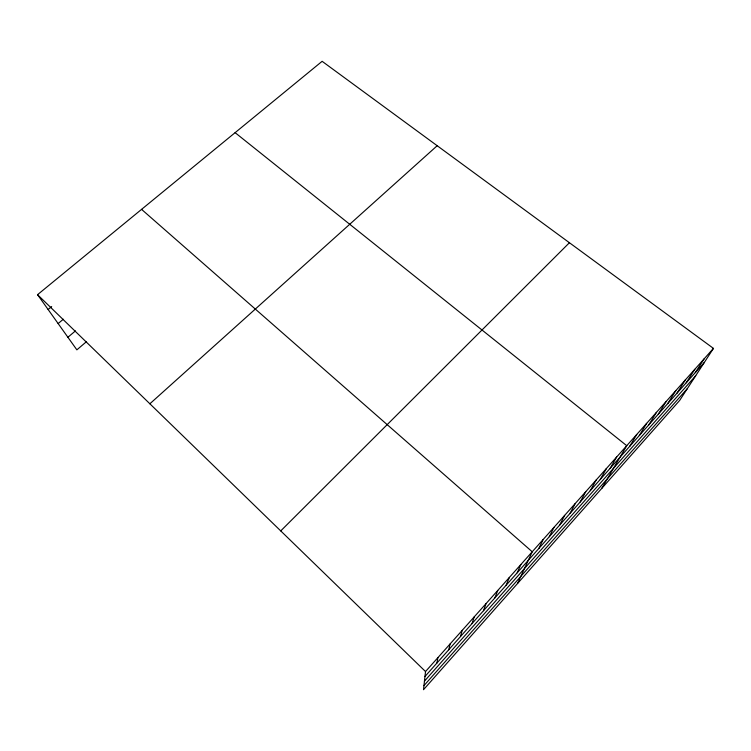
<?xml version="1.0" encoding="UTF-8"?>
<svg xmlns="http://www.w3.org/2000/svg" width="751" height="751" viewBox="0 0 751 751"><rect width="100%" height="100%" fill="white"/><g stroke="black" fill="none" stroke-linecap="round" stroke-linejoin="round"><path stroke-width="1.13" d="M713.45 348.389L425.517 671.544L423.508 689.69L679.674 400.424L713.45 348.389L322.123 61.31L37.55 294.674L76.865 349.853L86.543 341.602M436.913 663.058L437.88 657.66M448.741 649.765L450.112 643.926M460.447 636.604L462.222 630.342M472.032 623.583L474.2 616.9M483.503 610.694L486.047 603.597M494.853 597.927L497.772 590.436M506.09 585.292L509.385 577.416M517.214 572.788L520.865 564.527M517.514 583.536L532.234 551.769L141.573 209.369M538.814 548.512L543.151 539.518M549.3 536.721L553.966 527.38M559.683 525.052L564.668 515.364M569.962 513.487L575.266 503.47M580.157 502.034L585.761 491.689M590.248 490.694L596.163 480.03M600.237 479.457L606.451 468.474M610.15 468.324L616.646 457.03M601.682 488.488L626.747 445.7L235.119 132.664M629.676 446.366L636.745 434.472M639.308 435.533L646.658 423.357M648.855 424.803L656.468 412.346M658.308 414.176L666.184 401.438M667.686 403.634L675.816 390.633M676.97 393.195L685.353 379.922M686.17 382.85L694.806 369.314M695.295 372.599L704.175 358.809M424.456 681.138L695.717 375.716M423.958 685.616L687.343 388.614M424.963 676.491L704.335 362.442M280.743 530.901L569.418 242.733M149.871 403.785L437.185 145.722M67.9 337.274L75.429 330.909M58.137 323.568L63.319 319.231M48.12 309.506L51.678 306.549M37.55 294.674L425.517 671.544"/></g></svg>
